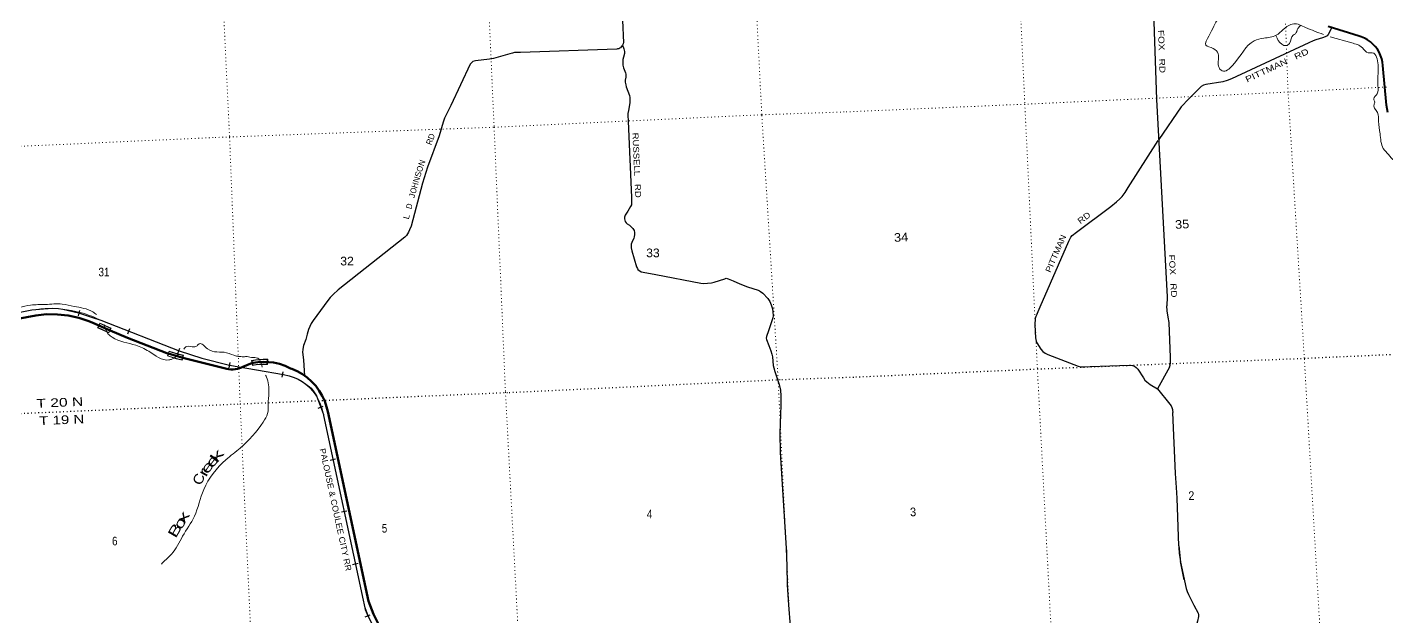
# Model space of a CAD drawing. Header units: feet. Extents: x 745759 to 1002271, y -170898 to 32007.
# Drawn here: x 920154 to 947654, y -102104 to -90190 of the extents above; entities that cross this region are included whole.
import ezdxf
from ezdxf.enums import TextEntityAlignment as Align

# ---------------------------------------------------------------- set-up
doc = ezdxf.new("R2010")
doc.units = ezdxf.units.FT
doc.header["$LTSCALE"] = 48
doc.linetypes.add('DOTTED', pattern=[1.5, 0.3, -1.2])
for name, color, linetype, lineweight in [('23', 7, 'Continuous', 70), ('26', 7, 'Continuous', 40), ('29', 7, 'Continuous', 25), ('34', 7, 'Continuous', 13), ('39', 7, 'Continuous', 13), ('59', 7, 'Continuous', 13), ('6', 7, 'DOTTED', 25), ('7', 7, 'DOTTED', 13)]:
    doc.layers.add(name, color=color, linetype=linetype, lineweight=lineweight)
doc.layers.add('30', color=7, linetype='Continuous')
doc.layers.add('41', color=7, linetype='Continuous')

msp = doc.modelspace()

# ---------------------------------------------------------------- linework, layer by layer
at = {"layer": '23'}
for points in [[(924700.97, -96978.7), (924676.73, -96988.11), (924516.46, -97050.34), (924487.33, -97065.93), (924447.19, -97082.87), (924405.51, -97095.52), (924362.73, -97103.74), (924319.32, -97107.44), (924275.77, -97106.59), (924232.54, -97101.19), (924190.12, -97091.3), (923326.94, -96878.49), (923005.41, -96785.88), (922981.93, -96776.84), (922182.31, -96469.11), (921829.66, -96316.24), (921483.84, -96166.34), (921404.43, -96133.36), (921196.79, -96064.37), (920983.08, -96017.47), (920765.64, -95993.17), (920546.85, -95991.72), (920329.1, -96013.16), (918618.07, -96332.36)], [(927281.98, -102297.1), (927157.08, -102048.38), (927058.87, -101787.96), (926233.17, -97955.64), (926210.85, -97860.95), (926172.39, -97747.32), (926122.27, -97638.34), (926061.03, -97535.2), (925989.34, -97439.02), (925908, -97350.86), (925817.88, -97271.69), (925719.99, -97202.37), (925615.38, -97143.66), (925505.21, -97096.21), (925483.51, -97084.61), (925372.36, -97033.9), (925256.52, -96995.08), (925137.26, -96968.58), (925040.87, -96957.56), (925040.5, -96957.52), (924990.87, -96955.76), (924934.83, -96953.79), (924817.77, -96960.06), (924726.73, -96974.59), (924700.97, -96978.7)]]:
    msp.add_lwpolyline(points, dxfattribs=at)
at = {"layer": '26'}
msp.add_lwpolyline([(947677.06, -91913.23), (947646.56, -91765.12), (947575.97, -90964.61), (947567.53, -90895.06), (947551.86, -90826.79), (947529.15, -90760.52), (947499.63, -90696.99), (947463.63, -90636.89), (947421.54, -90580.89), (947373.84, -90529.59), (947321.03, -90483.56), (947263.7, -90443.31), (947202.48, -90409.26), (947138.03, -90381.8), (947096.89, -90368.26), (946470.73, -90174.49)], dxfattribs=at)
at = {"layer": '29'}
for p, q in [((932022.74, -86180.73), (932212.21, -90504.81)), ((929117.22, -90939.8), (928720.08, -91772.86)), ((932308.66, -92088.02), (932375.36, -93628.02)), ((927791.85, -94432.16), (926442.97, -95499.84)), ((943258.29, -97057.65), (943015.89, -97495.41)), ((943556.79, -101354.87), (943482.31, -100986.8))]:
    msp.add_line(p, q, dxfattribs=at)
for points in [[(942896.26, -89215.03), (942895.04, -89281.98), (942934.85, -89856.43), (942949.41, -90282.96), (942993.44, -91653.22), (943211.95, -95636.94), (943208.11, -95817.55)], [(946542.52, -90198.3), (946465.75, -90339.78), (946446.95, -90361.47), (946409.37, -90381.73), (946354.42, -90401.97), (946215.63, -90448.26), (946165.03, -90467.07), (946076.84, -90506.12), (944509.63, -91235.15), (944424.33, -91268.43), (944336.14, -91293.01), (943994.94, -91345.09), (943944.33, -91358.11), (943896.63, -91385.59), (943786.75, -91501.31), (943647.96, -91640.17), (943497.6, -91796.4), (943040.74, -92461.78)], [(932193.17, -90551.17), (932171.55, -90586.36), (932153.22, -90604.69), (932137.11, -90615.68), (932119.53, -90623.74), (932096.82, -90629.61), (932082.89, -90631.08), (930131.13, -90698.51), (930013.91, -90704.38), (929972.88, -90711.7), (929917.2, -90727.83), (929583.11, -90824.59), (929552.34, -90831.91), (929506.92, -90839.25), (929222.65, -90868.57), (929194.81, -90875.89), (929169.9, -90886.15), (929144.99, -90903.75), (929117.22, -90939.8)], [(932212.21, -90504.81), (932210.38, -90518.19), (932206.71, -90528.45), (932193.17, -90551.17)], [(932193.17, -90551.17), (932219.92, -90627.42), (932233.1, -90683.13), (932234.57, -90718.31), (932216.99, -90794.54), (932205.26, -90845.86), (932202.34, -90888.37), (932203.8, -90958.74), (932216.99, -91008.58), (932258.02, -91111.2), (932262.41, -91139.06), (932260.95, -91199.16), (932247.76, -91260.74), (932249.23, -91298.85), (932259.48, -91356.03), (932269.74, -91392.68), (932337.14, -91571.53), (932344.46, -91609.65), (932345.94, -91641.9), (932343, -91715.2), (932313.7, -91876.47), (932306.37, -91930.72), (932304.91, -91970.29), (932308.66, -92088.02)], [(928720.08, -91772.86), (928597.68, -92030.41), (928565.44, -92106.63), (928486.31, -92382.26), (928251.86, -93021.45), (928152.22, -93343.97), (927917.77, -94211.86), (927888.47, -94285.16), (927865.02, -94335.01), (927826.92, -94396.58), (927791.85, -94432.16)], [(942359.86, -93532.36), (942423.13, -93427.69), (943032.04, -92480.56)], [(932375.36, -93628.02), (932379.68, -93735.35), (932375.28, -93777.86), (932359.17, -93814.52), (932306.41, -93905.41), (932250.73, -93990.44), (932237.54, -94027.09), (932239.01, -94063.74), (932250.73, -94113.58), (932271.25, -94145.84), (932288.83, -94161.96), (932335.72, -94192.75), (932379.68, -94227.94), (932404.59, -94257.25), (932429.5, -94301.24), (932436.83, -94339.35), (932438.29, -94380.41), (932432.43, -94428.78), (932426.57, -94453.71), (932385.54, -94541.67), (932372.35, -94573.92), (932367.96, -94612.04), (932369.42, -94645.76), (932385.54, -94708.8), (932479.32, -95034.26), (932498.37, -95069.43), (932508.63, -95085.56), (932529.15, -95104.62), (932545.26, -95116.35), (932573.11, -95131.01), (932611.2, -95142.75), (932872.03, -95189.66), (933780.52, -95365.58), (933833.28, -95369.98), (933912.4, -95365.58), (933997.4, -95353.85), (934050.14, -95342.13), (934267.01, -95271.76), (934294.86, -95264.42), (934315.37, -95265.89), (934334.41, -95271.76), (934431.12, -95315.74), (934568.86, -95377.31)], [(941220.79, -94512.18), (941263.87, -94436.27), (941292.79, -94398.67), (941376.64, -94329.23), (942073.5, -93814.28), (942186.27, -93721.7), (942255.67, -93660.95), (942304.83, -93608.87), (942359.86, -93532.36)], [(940579.34, -95979.75), (940644.5, -95837.75), (941220.79, -94512.18)], [(934568.86, -95377.31), (934724.19, -95434.49), (934938.12, -95501.92), (934965.97, -95515.12), (934989.41, -95529.78), (935031.9, -95566.43), (935131.54, -95671.99), (935172.58, -95735.02), (935204.81, -95801), (935226.79, -95878.69), (935237.05, -95938.8), (935239.98, -96025.3), (935235.59, -96060.48), (935231.19, -96085.41), (935146.2, -96322.91), (935105.17, -96437.26), (935103.71, -96470.97), (935111.03, -96501.76), (935152.06, -96619.05), (935193.09, -96730.46), (935218, -96796.43), (935228.26, -96850.68), (935245.84, -97023.67), (935257.56, -97076.44), (935278.08, -97149.75)], [(926442.97, -95499.84), (926341.12, -95592.84), (926285.44, -95651.48), (926232.68, -95715.99), (925939.62, -96117.68), (925901.52, -96177.78), (925869.29, -96237.89), (925847.31, -96298), (925816.54, -96393.29), (925787.23, -96501.78), (925743.27, -96621.99), (925734.48, -96658.64), (925728.62, -96704.09), (925725.69, -96756.87), (925728.62, -96800.85), (925746.2, -96918.13), (925763.78, -97234.8)], [(943258.29, -97057.65), (943270.59, -97022.62), (943276.37, -96979.23), (943276.37, -96863.51), (943250.35, -96154.72), (943233, -96050.57), (943212.76, -95923.28), (943208.11, -95817.55)], [(940579.34, -95979.75), (940552.55, -96036.12), (940540.98, -96079.51), (940538.09, -96203.91), (940549.66, -96464.28), (940564.11, -96536.61), (940575.68, -96565.54), (940659.53, -96698.62), (940700.02, -96742.01), (940743.39, -96773.83), (940795.44, -96802.76), (941414.23, -97039.99), (941466.27, -97054.46), (941498.08, -97054.46), (941651.33, -97048.67), (942449.39, -97019.74), (942513.01, -97025.53), (942550.6, -97039.99), (942585.3, -97066.03), (942619.99, -97100.74), (942729.87, -97277.22), (942761.68, -97320.61), (942802.16, -97358.22), (942865.78, -97407.4), (943015.89, -97495.41)], [(935278.08, -97149.75), (935361.6, -97407.76), (935387.97, -97525.05), (935396.77, -97642.33), (935396.77, -97829.98), (935379.18, -98392.94), (935385.04, -98785.84), (935508.13, -100721.01)], [(943015.89, -97495.41), (943267.69, -97810.96), (943290.82, -97844.23), (943305.28, -97874.61), (943316.84, -97913.67), (943321.18, -97931.02), (943327.14, -97977.74)], [(943445.29, -100667.41), (943410.85, -99708.77), (943398.04, -99493.77), (943377.57, -99206.59), (943327.14, -97977.74)], [(935507.22, -100732.79), (935508.93, -100759.18), (935510.89, -100849.55)], [(935508.13, -100721.01), (935516.93, -101084.58), (935528.65, -101459.88), (935555.03, -101864.51), (935584.34, -102295.52), (935584.34, -102447.99), (935596.06, -102673.76)], [(943445.29, -100667.41), (943480.21, -100997.64), (943595.87, -101529.96), (943613.22, -101596.5), (943642.14, -101657.25), (943752.02, -101871.33), (943838.76, -102033.34), (943847.44, -102056.49), (943847.44, -102096.99), (943827.2, -102189.57), (943720.21, -102583.02), (943694.18, -102635.09), (943668.16, -102675.6), (943645.03, -102704.53), (943572.74, -102773.96)]]:
    msp.add_lwpolyline(points, dxfattribs=at)
msp.add_arc((945088.27, -100638.81), 1643.22, 180.99707, 192.22605, dxfattribs=at)
at = {"layer": '34'}
for p, q in [((918833.47, -96187.95), (920251.45, -95905.08)), ((921645.21, -96112.39), (923229.22, -96733.66)), ((926145.87, -98033.62), (926949.55, -101766.06))]:
    msp.add_line(p, q, dxfattribs=at)
at = {"layer": '34', "lineweight": 25}
for p, q in [((921189.4, -96024.04), (921216.45, -95916.79)), ((922189.81, -96383.46), (922230.19, -96280.48)), ((923199.68, -96782.34), (923240.06, -96679.37)), ((924242.43, -97073.24), (924261.52, -96964.29)), ((925311.48, -97263.19), (925330.57, -97154.24)), ((926038.36, -97889.04), (926141.95, -97850.25)), ((926283.05, -98937.29), (926391.19, -98914.01)), ((926511.31, -99984.93), (926619.44, -99961.64)), ((926737.31, -101046.94), (926845.44, -101023.66)), ((926990.29, -102103.34), (927093.04, -102062.38))]:
    msp.add_line(p, q, dxfattribs=at)
msp.add_lwpolyline([(918833.29, -96186.86), (920251.33, -95903.98), (920486.4, -95878.77), (920675.63, -95868.28), (920788.99, -95871.62), (920878.69, -95886.65), (921194.03, -95964.58), (921458.49, -96050.4), (921645.64, -96111.38), (923229.59, -96732.62), (923689.57, -96879.06), (924243.84, -97018.05), (925339.35, -97209.99), (925455.35, -97238.39), (925552.09, -97268.7), (925636.42, -97305.14), (925717.51, -97352.68), (925864.39, -97456.15), (925896.13, -97483.92), (925939.02, -97536.37), (926003.04, -97638.96), (926144.76, -98017.51), (926146.95, -98033.43), (926950.61, -101765.74), (926993.66, -101954.09), (927048.54, -102098.21), (927197.81, -102385.87)], dxfattribs=at)
at = {"layer": '34'}
msp.add_lwpolyline([(923229.22, -96733.66), (923689.27, -96880.12), (924243.61, -97019.13), (925339.06, -97211.06)], dxfattribs=at)
for centre, radius, start, end in [((920627.68, -98164.51), 2290.53, 63.62569, 99.45385), ((925198.27, -98156.11), 955.48, 7.3655, 81.52686), ((929462.9, -101123.63), 2594.16, 194.33831, 225.84329)]:
    msp.add_arc(centre, radius, start, end, dxfattribs=at)
at = {"layer": '39'}
msp.add_line((946945.15, -90506.45), (946507.16, -90385.23), dxfattribs=at)
for points in [[(946370.97, -90336.05), (946011.8, -90194.11), (945770.68, -90121.44), (945561.14, -90236.65), (945416.04, -90352.69), (945165.43, -90411.5), (944972.94, -90465.4), (944538.88, -90958.56), (944325.33, -91073.97), (944250.02, -90976.95), (944245.43, -90725.26), (944141.51, -90619.58), (943995.35, -90554.29), (944054.41, -90367.96), (944247.51, -90005.68), (944437.43, -89740.3), (944484.25, -89590.85), (944272.64, -89504.63), (943639.51, -89519.97), (943237.55, -89610.48), (943059.27, -89546.79), (942961.7, -89371.38)], [(945412.6, -90358.55), (945527.81, -90534.57), (945615.75, -90562.44), (945685.89, -90516.63), (945759.91, -90347.7), (945804.87, -90321.28), (945856.03, -90217.97), (945909.37, -90157.48)], [(948208.86, -92896.63), (947991.56, -92868.82), (947796.75, -92876.49), (947688.51, -92764.98), (947583.68, -92641.2), (947518.35, -92342.15), (947487.66, -92091.76), (947464.72, -91915.55), (947395.81, -91745.66), (947406.94, -91726.96), (947390.35, -91637.1), (947459.68, -91534.9), (947475.89, -91376.9), (947474.02, -91179.49), (947476.76, -90953.64), (947359.65, -90705.52), (947279.25, -90707.5), (947159.48, -90606.64), (946945.15, -90506.45)], [(917377.58, -96000.88), (917485, -96045.53), (917569.74, -96093.87), (917816.62, -96117.95), (917942.73, -96155.33), (918045.49, -96136.64), (918419.15, -96155.33), (918685.38, -96108.61), (918848.85, -96085.25), (919456.05, -95963.77), (919698.93, -95889.01), (919992.81, -95848.07), (920224.01, -95806.88), (920523.29, -95792.63), (920860.57, -95786.29), (921101.27, -95832.23), (921481.31, -95943.11), (921555.05, -95998.44)], [(921713.43, -96200.58), (921794.27, -96390.16), (921874.62, -96457.13), (922349.77, -96616.48), (922613.83, -96739.82), (923022.61, -96914.31), (923082.41, -96898.09), (923218.07, -96796.21)], [(923320.83, -96695.08), (923380.74, -96641.6), (923532.02, -96652.23), (923589.4, -96625.99), (923634.28, -96588.12), (923798.93, -96688.89), (924188.08, -96767.43), (924387.71, -96834.71), (924474.12, -96847.75), (924531.18, -96851.67), (924571.55, -96845.11), (924690.05, -96862.24), (924817.04, -96875.93), (924904.96, -97059.61)], [(924977.45, -97219.79), (924996.9, -97261.7), (925042.59, -97574.17), (925029.07, -97808.23), (925017.94, -97997.91), (924929.65, -98168.24), (924464.16, -98694.52), (924175.09, -98930.5), (923726.4, -99530.67), (923535.11, -100073.21), (923298.47, -100476.43), (923076.34, -100836.85), (922934.41, -100970.85), (922868.54, -101039.68)]]:
    msp.add_spline(points, degree=3, dxfattribs=at)
at = {"layer": '59'}
for p, q in [((922991.3, -96833.87), (923024.13, -96734.14)), ((923001.39, -96828.77), (923029.22, -96744.24)), ((923314.94, -96818.7), (923291.45, -96921.03)), ((924709.17, -97028.01), (924694.13, -96924.1)), ((925019.02, -96901.72), (925014.84, -97006.67))]:
    msp.add_line(p, q, dxfattribs=at)
for points in [[(921623.22, -96168.18), (921850.39, -96272.56), (921806.55, -96367.97), (921579.38, -96263.59)], [(921589.98, -96259.66), (921627.14, -96178.78), (921839.78, -96276.48), (921802.62, -96357.36)]]:
    msp.add_lwpolyline(points, close=True, dxfattribs=at)
for points in [[(923024.13, -96734.14), (923198.53, -96791.54), (923314.94, -96818.7)], [(923029.22, -96744.24), (923196.37, -96799.25), (923305.36, -96824.68), (923285.45, -96911.42)], [(922991.3, -96833.87), (923170.14, -96892.74), (923291.45, -96921.03)], [(923285.45, -96911.42), (923172.3, -96885.03), (923001.39, -96828.77)], [(924694.13, -96924.1), (924773.32, -96910.98), (924845.81, -96902.14), (924930.05, -96899.49), (925001.11, -96900.57), (925019.02, -96901.72)], [(925010.74, -96908.72), (924930.12, -96907.49), (924846.42, -96910.12), (924774.46, -96918.9), (924703.16, -96930.71), (924715.9, -97018.68)], [(924709.17, -97028.01), (924785.14, -97014.37), (924853.9, -97007.06), (924930.39, -97003.89), (924998.27, -97005.61), (925014.84, -97006.67)], [(924715.9, -97018.68), (924784.01, -97006.45), (924853.31, -96999.08), (924930.33, -96995.89), (925007.19, -96997.84), (925010.74, -96908.72)]]:
    msp.add_lwpolyline(points, dxfattribs=at)
at = {"layer": '6'}
for points in [[(936912.66, -97258.17), (940586.98, -97096.16), (945985.49, -96880.28), (951378.68, -96638.46), (956741.87, -96440.45), (962166.49, -96223.27), (967493.24, -96021.03), (968123.19, -95984.9)], [(905702.54, -98611.3), (908320.34, -98490.27), (913644.55, -98225.5), (919084.28, -98035.71), (924462.25, -97802.15), (929902.06, -97570.05), (935417.44, -97310.25), (936912.66, -97258.17)]]:
    msp.add_lwpolyline(points, dxfattribs=at)
at = {"layer": '7'}
for points in [[(923324.38, -72889.2), (923526.06, -76368.81), (923770.49, -81712.07), (923993.37, -87059.4), (924248.04, -92415.22), (924462.25, -97802.15), (924709.16, -103155.38), (924997.81, -108540.95), (925241.25, -113906.42), (925445.78, -118658.62)], [(934184.92, -74909.69), (934236.15, -75926.17), (934489.18, -81281.12), (934739.36, -86618.08), (935013.62, -91976.74), (935343.14, -97307.46), (935601.19, -102684.35), (935763.36, -108121.98), (936198.64, -118218.95)], [(939684.15, -77000.76), (939876.73, -81077.3), (940082.96, -86383.51), (940332.26, -91746.01), (940586.98, -97096.16), (940876.45, -102593.54), (941155.36, -107888.25), (941647.99, -117993.68)], [(929310.68, -85646.08), (929357.88, -86855.71), (929598.85, -92211.21), (929827.76, -97567.26), (930113.67, -102936.85), (930425.07, -108335.5), (930660.01, -113691.27), (930894.82, -118433.09)], [(947016.69, -117773.25), (946802.17, -113014.77), (946529.58, -107629.24), (946294.41, -102227.73), (945985.49, -96880.28), (945656.89, -91501.56), (945553.07, -88703)], [(947647.97, -91398.93), (945656.89, -91501.56), (940332.26, -91746.01), (936693.7, -91902.11)], [(905489.41, -93226.29), (908049.86, -93098.31), (913408.71, -92893.94), (918796.04, -92652.01), (923957.24, -92418.6), (929598.85, -92211.21), (935011.93, -91960.07), (936693.7, -91902.11)]]:
    msp.add_lwpolyline(points, dxfattribs=at)

# ---------------------------------------------------------------- texts
at = {"layer": '30'}
for s, rotation, width, p in [('FOX   RD', 271.955, 1.25, (943028.28, -90248.45)), ('PITTMAN   RD', 24.947, 1.3, (944827.97, -91309.19)), ('RUSSELL   RD', 272.48, 1.2, (932396.17, -92323.45)), ('RD', 36.463, 1.2, (941454.12, -94172.5)), ('PITTMAN', 66.503, 1.15, (940852.16, -95159.44)), ('FOX   RD', 273.14, 1.25, (943245.47, -94787.41))]:
    msp.add_text(s, height=120, rotation=rotation, dxfattribs=dict(at, width=width)).set_placement(p)
for s, rotation, p in [('D', 69.857, (928387.35, -92419.74)), ('R', 69.857, (928348.31, -92526.19)), ('N', 69.857, (928192.13, -92951.99)), ('N', 72.832, (928086.05, -93287.12))]:
    msp.add_text(s, height=120, rotation=rotation, dxfattribs=at).set_placement(p, align=Align.CENTER)
for s, rotation, width, p in [('S', 72.832, 1.05, (928119.38, -93179.23)), ('O', 72.832, 0.95, (928153.56, -93068.64)), ('O', 74.883, 0.9, (928025.29, -93507.04)), ('H', 74.883, 0.85, (928054.51, -93398.95)), ('D', 74.883, 0.9, (927940.04, -93822.67)), ('J', 74.883, 1.1, (927997.21, -93611.03)), ('L', 74.883, 1.1, (927883, -94033.83))]:
    msp.add_text(s, height=120, rotation=rotation, dxfattribs=dict(at, width=width)).set_placement(p, align=Align.CENTER)
at = {"layer": '34', "width": 1.1}
msp.add_text('PALOUSE & COULEE CITY RR', height=120, rotation=282.152, dxfattribs=at).set_placement((926068.7, -98715.13))
at = {"layer": '41'}
for s, rotation, width, p in [('k', 52.5, 1.95, (924068.13, -98912.86)), ('e', 55.494, 1.65, (923874.11, -99135.95)), ('e', 52.264, 1.75, (923976.6, -99014.94)), ('C', 68.602, 1.15, (923716.98, -99358.5)), ('r', 61.574, 1.6, (923806.54, -99229.24)), ('x', 59.907, 1.8, (923392.37, -100145.21)), ('B', 59.668, 1.6, (923227.39, -100407.98)), ('o', 59.278, 1.5, (923326.47, -100262.02))]:
    msp.add_text(s, height=200, rotation=rotation, dxfattribs=dict(at, width=width)).set_placement(p, align=Align.CENTER)
at = {"layer": '6'}
for s, width, p in [('T 20 N', 1.35, (920343.71, -97880.92)), ('T 19 N', 1.3, (920400.27, -98232.09))]:
    msp.add_text(s, height=175, rotation=2.487, dxfattribs=dict(at, width=width)).set_placement(p)
at = {"layer": '7'}
for s, width, p in [('35', 1.1, (943375.91, -94265.52)), ('34', 1.1, (937691.59, -94528.35)), ('2', 0.95, (943644.22, -99746.31)), ('3', 0.95, (938015.2, -100075.63))]:
    msp.add_text(s, height=175, rotation=2.845, dxfattribs=dict(at, width=width)).set_placement(p)
for s, width, p in [('32', 1.05, (926486.76, -95003.63)), ('33', 1.05, (932674.32, -94838.28)), ('31', 0.85, (921597.09, -95225.33)), ('4', 0.85, (932687.38, -100115.81)), ('5', 0.85, (927326.53, -100402.61)), ('6', 0.85, (921870.84, -100660.81))]:
    msp.add_text(s, height=175, dxfattribs=dict(at, width=width)).set_placement(p)

doc.saveas('drawing.dxf')
